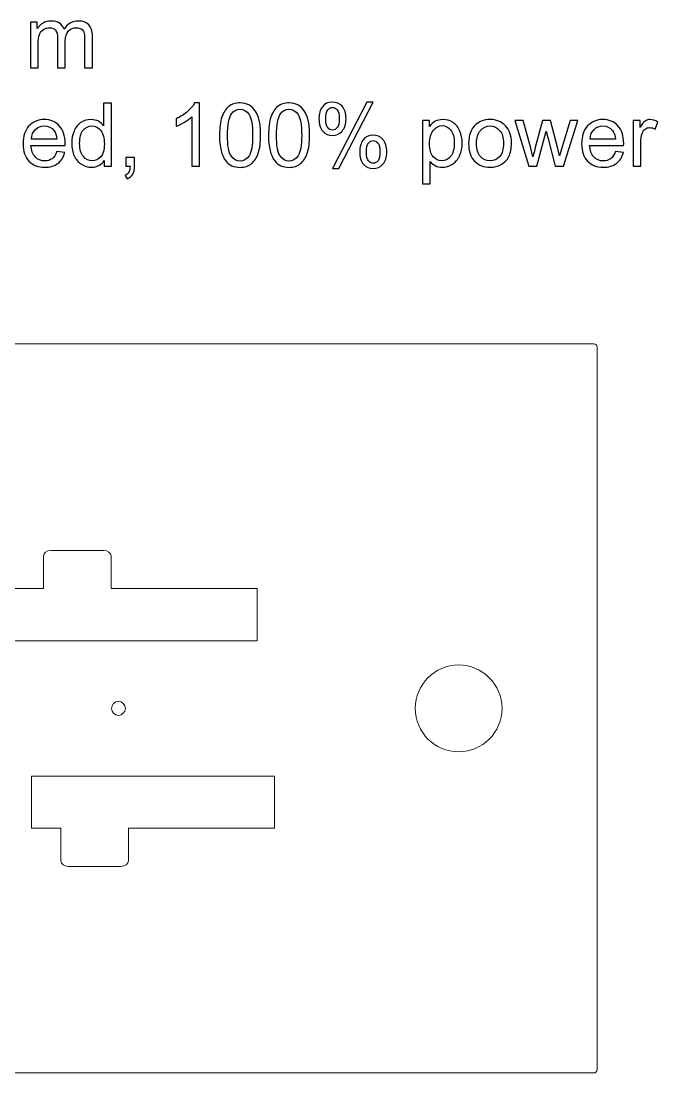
# Model space of a CAD drawing. Header units: millimetres. Extents: x -719 to 505, y -1021 to 376.
# Drawn here: x -572.9 to -389.3, y -835.6 to -532.6 of the extents above; entities that cross this region are included whole.
import ezdxf

# ---------------------------------------------------------------- set-up
doc = ezdxf.new("R2010")
doc.units = ezdxf.units.MM
doc.header["$MEASUREMENT"] = 0
doc.layers.add('rgbboverlay', color=7, linetype='Continuous')

msp = doc.modelspace()

# ---------------------------------------------------------------- linework, layer by layer
at = {"layer": 'rgbboverlay', "color": 250}
for points, knots in [([(-570.2322, -546.0771), (-570.2322, -546.0771), (-570.2322, -532.8945), (-570.2322, -532.8945), (-570.2322, -532.8945), (-570.2322, -532.8945), (-568.2256, -532.8945), (-568.2256, -532.8945), (-568.2256, -532.8945), (-568.2256, -532.8945), (-568.2256, -534.7572), (-568.2256, -534.7572), (-568.2256, -534.7572), (-567.815, -534.1137), (-567.2646, -533.593), (-566.5788, -533.2035), (-566.5788, -533.2035), (-565.893, -532.8098), (-565.1141, -532.6151), (-564.2378, -532.6151), (-564.2378, -532.6151), (-563.2641, -532.6151), (-562.464, -532.8183), (-561.8417, -533.2205), (-561.8417, -533.2205), (-561.2194, -533.6269), (-560.7792, -534.1899), (-560.5252, -534.918), (-560.5252, -534.918), (-559.4753, -533.3813), (-558.1164, -532.6151), (-556.44, -532.6151), (-556.44, -532.6151), (-555.1277, -532.6151), (-554.1159, -532.9749), (-553.4132, -533.6988), (-553.4132, -533.6988), (-552.7062, -534.4227), (-552.3506, -535.5361), (-552.3506, -537.0389), (-552.3506, -537.0389), (-552.3506, -537.0389), (-552.3506, -546.0771), (-552.3506, -546.0771), (-552.3506, -546.0771), (-552.3506, -546.0771), (-554.5858, -546.0771), (-554.5858, -546.0771), (-554.5858, -546.0771), (-554.5858, -546.0771), (-554.5858, -537.7798), (-554.5858, -537.7798), (-554.5858, -537.7798), (-554.5858, -536.8908), (-554.662, -536.2473), (-554.8059, -535.8536), (-554.8059, -535.8536), (-554.9499, -535.4599), (-555.2123, -535.1466), (-555.5976, -534.9053), (-555.5976, -534.9053), (-555.9786, -534.664), (-556.4273, -534.5455), (-556.9395, -534.5455), (-556.9395, -534.5455), (-557.8709, -534.5455), (-558.6413, -534.8545), (-559.2552, -535.4684), (-559.2552, -535.4684), (-559.869, -536.0864), (-560.1738, -537.0728), (-560.1738, -538.4275), (-560.1738, -538.4275), (-560.1738, -538.4275), (-560.1738, -546.0771), (-560.1738, -546.0771), (-560.1738, -546.0771), (-560.1738, -546.0771), (-562.409, -546.0771), (-562.409, -546.0771), (-562.409, -546.0771), (-562.409, -546.0771), (-562.409, -537.5215), (-562.409, -537.5215), (-562.409, -537.5215), (-562.409, -536.5309), (-562.591, -535.7859), (-562.9551, -535.2906), (-562.9551, -535.2906), (-563.3192, -534.7953), (-563.9161, -534.5455), (-564.7416, -534.5455), (-564.7416, -534.5455), (-565.3681, -534.5455), (-565.9481, -534.7106), (-566.4815, -535.0408), (-566.4815, -535.0408), (-567.0149, -535.371), (-567.4001, -535.8536), (-567.6414, -536.4928), (-567.6414, -536.4928), (-567.8785, -537.1278), (-567.997, -538.0465), (-567.997, -539.2445), (-567.997, -539.2445), (-567.997, -539.2445), (-567.997, -546.0771), (-567.997, -546.0771), (-567.997, -546.0771), (-567.997, -546.0771), (-570.2322, -546.0771), (-570.2322, -546.0771)], [0, 0, 0, 0, 0.03448276, 0.03448276, 0.03448276, 0.03448276, 0.06896552, 0.06896552, 0.06896552, 0.06896552, 0.10344828, 0.10344828, 0.10344828, 0.10344828, 0.13793103, 0.13793103, 0.13793103, 0.13793103, 0.17241379, 0.17241379, 0.17241379, 0.17241379, 0.20689655, 0.20689655, 0.20689655, 0.20689655, 0.24137931, 0.24137931, 0.24137931, 0.24137931, 0.27586207, 0.27586207, 0.27586207, 0.27586207, 0.31034483, 0.31034483, 0.31034483, 0.31034483, 0.34482759, 0.34482759, 0.34482759, 0.34482759, 0.37931034, 0.37931034, 0.37931034, 0.37931034, 0.4137931, 0.4137931, 0.4137931, 0.4137931, 0.44827586, 0.44827586, 0.44827586, 0.44827586, 0.48275862, 0.48275862, 0.48275862, 0.48275862, 0.51724138, 0.51724138, 0.51724138, 0.51724138, 0.55172414, 0.55172414, 0.55172414, 0.55172414, 0.5862069, 0.5862069, 0.5862069, 0.5862069, 0.62068966, 0.62068966, 0.62068966, 0.62068966, 0.65517241, 0.65517241, 0.65517241, 0.65517241, 0.68965517, 0.68965517, 0.68965517, 0.68965517, 0.72413793, 0.72413793, 0.72413793, 0.72413793, 0.75862069, 0.75862069, 0.75862069, 0.75862069, 0.79310345, 0.79310345, 0.79310345, 0.79310345, 0.82758621, 0.82758621, 0.82758621, 0.82758621, 0.86206897, 0.86206897, 0.86206897, 0.86206897, 0.89655172, 0.89655172, 0.89655172, 0.89655172, 0.93103448, 0.93103448, 0.93103448, 0.93103448, 1, 1, 1, 1]), ([(-548.9598, -574.4532), (-548.9598, -574.4532), (-548.9598, -572.781), (-548.9598, -572.781), (-548.9598, -572.781), (-549.7938, -574.0807), (-551.0214, -574.7326), (-552.6428, -574.7326), (-552.6428, -574.7326), (-553.6927, -574.7326), (-554.6579, -574.4447), (-555.5342, -573.8648), (-555.5342, -573.8648), (-556.4147, -573.289), (-557.0963, -572.4805), (-557.5831, -571.4475), (-557.5831, -571.4475), (-558.0657, -570.4104), (-558.307, -569.2208), (-558.307, -567.8746), (-558.307, -567.8746), (-558.307, -566.5623), (-558.0869, -565.3727), (-557.6508, -564.3017), (-557.6508, -564.3017), (-557.2106, -563.2349), (-556.5544, -562.4136), (-555.6781, -561.8463), (-555.6781, -561.8463), (-554.806, -561.2748), (-553.8239, -560.9912), (-552.7444, -560.9912), (-552.7444, -560.9912), (-551.9485, -560.9912), (-551.2416, -561.1605), (-550.6235, -561.495), (-550.6235, -561.495), (-550.0054, -561.8294), (-549.5017, -562.2697), (-549.1122, -562.8073), (-549.1122, -562.8073), (-549.1122, -562.8073), (-549.1122, -556.2668), (-549.1122, -556.2668), (-549.1122, -556.2668), (-549.1122, -556.2668), (-546.877, -556.2668), (-546.877, -556.2668), (-546.877, -556.2668), (-546.877, -556.2668), (-546.877, -574.4532), (-546.877, -574.4532), (-546.877, -574.4532), (-546.877, -574.4532), (-548.9598, -574.4532), (-548.9598, -574.4532)], [0, 0, 0, 0, 0.06666667, 0.06666667, 0.06666667, 0.06666667, 0.13333333, 0.13333333, 0.13333333, 0.13333333, 0.2, 0.2, 0.2, 0.2, 0.26666667, 0.26666667, 0.26666667, 0.26666667, 0.33333333, 0.33333333, 0.33333333, 0.33333333, 0.4, 0.4, 0.4, 0.4, 0.46666667, 0.46666667, 0.46666667, 0.46666667, 0.53333333, 0.53333333, 0.53333333, 0.53333333, 0.6, 0.6, 0.6, 0.6, 0.66666667, 0.66666667, 0.66666667, 0.66666667, 0.73333333, 0.73333333, 0.73333333, 0.73333333, 0.8, 0.8, 0.8, 0.8, 0.86666667, 0.86666667, 0.86666667, 0.86666667, 1, 1, 1, 1]), ([(-521.4558, -574.4532), (-521.4558, -574.4532), (-523.691, -574.4532), (-523.691, -574.4532), (-523.691, -574.4532), (-523.691, -574.4532), (-523.691, -560.2207), (-523.691, -560.2207), (-523.691, -560.2207), (-524.2286, -560.7372), (-524.9356, -561.2494), (-525.8077, -561.7617), (-525.8077, -561.7617), (-526.6797, -562.2739), (-527.4671, -562.6591), (-528.1614, -562.9131), (-528.1614, -562.9131), (-528.1614, -562.9131), (-528.1614, -560.7541), (-528.1614, -560.7541), (-528.1614, -560.7541), (-526.9126, -560.1699), (-525.8204, -559.4587), (-524.8848, -558.6205), (-524.8848, -558.6205), (-523.9492, -557.7866), (-523.2846, -556.978), (-522.8951, -556.1906), (-522.8951, -556.1906), (-522.8951, -556.1906), (-521.4558, -556.1906), (-521.4558, -556.1906), (-521.4558, -556.1906), (-521.4558, -556.1906), (-521.4558, -574.4532), (-521.4558, -574.4532)], [0, 0, 0, 0, 0.1, 0.1, 0.1, 0.1, 0.2, 0.2, 0.2, 0.2, 0.3, 0.3, 0.3, 0.3, 0.4, 0.4, 0.4, 0.4, 0.5, 0.5, 0.5, 0.5, 0.6, 0.6, 0.6, 0.6, 0.7, 0.7, 0.7, 0.7, 0.8, 0.8, 0.8, 0.8, 1, 1, 1, 1]), ([(-515.7112, -565.4785), (-515.7112, -563.3322), (-515.4911, -561.5966), (-515.0508, -560.2842), (-515.0508, -560.2842), (-514.6063, -558.9677), (-513.9501, -557.9559), (-513.0781, -557.2489), (-513.0781, -557.2489), (-512.2102, -556.542), (-511.1138, -556.1906), (-509.793, -556.1906), (-509.793, -556.1906), (-508.8193, -556.1906), (-507.9642, -556.3853), (-507.2234, -556.779), (-507.2234, -556.779), (-506.4868, -557.1727), (-505.8772, -557.74), (-505.403, -558.4808), (-505.403, -558.4808), (-504.9289, -559.2174), (-504.5564, -560.1191), (-504.2854, -561.1817), (-504.2854, -561.1817), (-504.0103, -562.2443), (-503.8748, -563.6794), (-503.8748, -565.4785), (-503.8748, -565.4785), (-503.8748, -567.6121), (-504.0949, -569.3393), (-504.531, -570.6517), (-504.531, -570.6517), (-504.967, -571.9682), (-505.6232, -572.98), (-506.4952, -573.6912), (-506.4952, -573.6912), (-507.3631, -574.4024), (-508.4637, -574.758), (-509.793, -574.758), (-509.793, -574.758), (-511.5414, -574.758), (-512.9172, -574.1357), (-513.9163, -572.8869), (-513.9163, -572.8869), (-515.1143, -571.3629), (-515.7112, -568.8948), (-515.7112, -565.4785)], [0, 0, 0, 0, 0.07692308, 0.07692308, 0.07692308, 0.07692308, 0.15384615, 0.15384615, 0.15384615, 0.15384615, 0.23076923, 0.23076923, 0.23076923, 0.23076923, 0.30769231, 0.30769231, 0.30769231, 0.30769231, 0.38461538, 0.38461538, 0.38461538, 0.38461538, 0.46153846, 0.46153846, 0.46153846, 0.46153846, 0.53846154, 0.53846154, 0.53846154, 0.53846154, 0.61538462, 0.61538462, 0.61538462, 0.61538462, 0.69230769, 0.69230769, 0.69230769, 0.69230769, 0.76923077, 0.76923077, 0.76923077, 0.76923077, 0.84615385, 0.84615385, 0.84615385, 0.84615385, 1, 1, 1, 1]), ([(-501.5846, -565.4785), (-501.5846, -563.3322), (-501.3645, -561.5966), (-500.9242, -560.2842), (-500.9242, -560.2842), (-500.4797, -558.9677), (-499.8235, -557.9559), (-498.9515, -557.2489), (-498.9515, -557.2489), (-498.0836, -556.542), (-496.9872, -556.1906), (-495.6664, -556.1906), (-495.6664, -556.1906), (-494.6927, -556.1906), (-493.8376, -556.3853), (-493.0968, -556.779), (-493.0968, -556.779), (-492.3602, -557.1727), (-491.7506, -557.74), (-491.2764, -558.4808), (-491.2764, -558.4808), (-490.8023, -559.2174), (-490.4298, -560.1191), (-490.1588, -561.1817), (-490.1588, -561.1817), (-489.8837, -562.2443), (-489.7482, -563.6794), (-489.7482, -565.4785), (-489.7482, -565.4785), (-489.7482, -567.6121), (-489.9683, -569.3393), (-490.4044, -570.6517), (-490.4044, -570.6517), (-490.8404, -571.9682), (-491.4966, -572.98), (-492.3686, -573.6912), (-492.3686, -573.6912), (-493.2365, -574.4024), (-494.3371, -574.758), (-495.6664, -574.758), (-495.6664, -574.758), (-497.4148, -574.758), (-498.7906, -574.1357), (-499.7897, -572.8869), (-499.7897, -572.8869), (-500.9877, -571.3629), (-501.5846, -568.8948), (-501.5846, -565.4785)], [0, 0, 0, 0, 0.07692308, 0.07692308, 0.07692308, 0.07692308, 0.15384615, 0.15384615, 0.15384615, 0.15384615, 0.23076923, 0.23076923, 0.23076923, 0.23076923, 0.30769231, 0.30769231, 0.30769231, 0.30769231, 0.38461538, 0.38461538, 0.38461538, 0.38461538, 0.46153846, 0.46153846, 0.46153846, 0.46153846, 0.53846154, 0.53846154, 0.53846154, 0.53846154, 0.61538462, 0.61538462, 0.61538462, 0.61538462, 0.69230769, 0.69230769, 0.69230769, 0.69230769, 0.76923077, 0.76923077, 0.76923077, 0.76923077, 0.84615385, 0.84615385, 0.84615385, 0.84615385, 1, 1, 1, 1]), ([(-487.0516, -560.6314), (-487.0516, -559.336), (-486.7256, -558.2311), (-486.0695, -557.3251), (-486.0695, -557.3251), (-485.4133, -556.415), (-484.465, -555.962), (-483.2204, -555.962), (-483.2204, -555.962), (-482.0774, -555.962), (-481.1292, -556.3684), (-480.3799, -557.1812), (-480.3799, -557.1812), (-479.6306, -557.994), (-479.2538, -559.192), (-479.2538, -560.7668), (-479.2538, -560.7668), (-479.2538, -562.3035), (-479.6348, -563.4889), (-480.3926, -564.3186), (-480.3926, -564.3186), (-481.1503, -565.1483), (-482.0859, -565.5632), (-483.195, -565.5632), (-483.195, -565.5632), (-484.2999, -565.5632), (-485.2186, -565.1526), (-485.9509, -564.3355), (-485.9509, -564.3355), (-486.6833, -563.5185), (-487.0516, -562.2824), (-487.0516, -560.6314)], [0, 0, 0, 0, 0.11111111, 0.11111111, 0.11111111, 0.11111111, 0.22222222, 0.22222222, 0.22222222, 0.22222222, 0.33333333, 0.33333333, 0.33333333, 0.33333333, 0.44444444, 0.44444444, 0.44444444, 0.44444444, 0.55555556, 0.55555556, 0.55555556, 0.55555556, 0.66666667, 0.66666667, 0.66666667, 0.66666667, 0.77777778, 0.77777778, 0.77777778, 0.77777778, 1, 1, 1, 1]), ([(-483.1442, -575.1136), (-483.1442, -575.1136), (-473.2255, -555.962), (-473.2255, -555.962), (-473.2255, -555.962), (-473.2255, -555.962), (-471.4052, -555.962), (-471.4052, -555.962), (-471.4052, -555.962), (-471.4052, -555.962), (-481.2985, -575.1136), (-481.2985, -575.1136), (-481.2985, -575.1136), (-481.2985, -575.1136), (-483.1442, -575.1136), (-483.1442, -575.1136)], [0, 0, 0, 0, 0.2, 0.2, 0.2, 0.2, 0.4, 0.4, 0.4, 0.4, 0.6, 0.6, 0.6, 0.6, 1, 1, 1, 1]), ([(-513.4252, -565.487), (-513.4252, -568.48), (-513.0781, -570.4696), (-512.3796, -571.4518), (-512.3796, -571.4518), (-511.6811, -572.4381), (-510.8175, -572.9292), (-509.793, -572.9292), (-509.793, -572.9292), (-508.7685, -572.9292), (-507.9049, -572.4339), (-507.2064, -571.4475), (-507.2064, -571.4475), (-506.5079, -570.4569), (-506.1608, -568.4715), (-506.1608, -565.487), (-506.1608, -565.487), (-506.1608, -562.494), (-506.5079, -560.5044), (-507.2064, -559.5222), (-507.2064, -559.5222), (-507.9007, -558.5359), (-508.7728, -558.0448), (-509.8184, -558.0448), (-509.8184, -558.0448), (-510.8429, -558.0448), (-511.6641, -558.4808), (-512.278, -559.3487), (-512.278, -559.3487), (-513.0442, -560.4536), (-513.4252, -562.5025), (-513.4252, -565.487)], [0, 0, 0, 0, 0.11111111, 0.11111111, 0.11111111, 0.11111111, 0.22222222, 0.22222222, 0.22222222, 0.22222222, 0.33333333, 0.33333333, 0.33333333, 0.33333333, 0.44444444, 0.44444444, 0.44444444, 0.44444444, 0.55555556, 0.55555556, 0.55555556, 0.55555556, 0.66666667, 0.66666667, 0.66666667, 0.66666667, 0.77777778, 0.77777778, 0.77777778, 0.77777778, 1, 1, 1, 1]), ([(-499.2986, -565.487), (-499.2986, -568.48), (-498.9515, -570.4696), (-498.253, -571.4518), (-498.253, -571.4518), (-497.5545, -572.4381), (-496.6909, -572.9292), (-495.6664, -572.9292), (-495.6664, -572.9292), (-494.6419, -572.9292), (-493.7783, -572.4339), (-493.0798, -571.4475), (-493.0798, -571.4475), (-492.3813, -570.4569), (-492.0342, -568.4715), (-492.0342, -565.487), (-492.0342, -565.487), (-492.0342, -562.494), (-492.3813, -560.5044), (-493.0798, -559.5222), (-493.0798, -559.5222), (-493.7741, -558.5359), (-494.6462, -558.0448), (-495.6918, -558.0448), (-495.6918, -558.0448), (-496.7163, -558.0448), (-497.5375, -558.4808), (-498.1514, -559.3487), (-498.1514, -559.3487), (-498.9176, -560.4536), (-499.2986, -562.5025), (-499.2986, -565.487)], [0, 0, 0, 0, 0.11111111, 0.11111111, 0.11111111, 0.11111111, 0.22222222, 0.22222222, 0.22222222, 0.22222222, 0.33333333, 0.33333333, 0.33333333, 0.33333333, 0.44444444, 0.44444444, 0.44444444, 0.44444444, 0.55555556, 0.55555556, 0.55555556, 0.55555556, 0.66666667, 0.66666667, 0.66666667, 0.66666667, 0.77777778, 0.77777778, 0.77777778, 0.77777778, 1, 1, 1, 1]), ([(-483.1569, -557.5114), (-483.7115, -557.5114), (-484.1729, -557.7485), (-484.5412, -558.2268), (-484.5412, -558.2268), (-484.9095, -558.7052), (-485.0958, -559.5815), (-485.0958, -560.8557), (-485.0958, -560.8557), (-485.0958, -562.0157), (-484.9095, -562.8327), (-484.537, -563.3026), (-484.537, -563.3026), (-484.1645, -563.7767), (-483.703, -564.0138), (-483.1569, -564.0138), (-483.1569, -564.0138), (-482.5939, -564.0138), (-482.1282, -563.7767), (-481.7599, -563.2984), (-481.7599, -563.2984), (-481.3916, -562.82), (-481.2096, -561.9479), (-481.2096, -560.6822), (-481.2096, -560.6822), (-481.2096, -559.5138), (-481.3959, -558.6925), (-481.7684, -558.2226), (-481.7684, -558.2226), (-482.1409, -557.7485), (-482.6024, -557.5114), (-483.1569, -557.5114)], [0, 0, 0, 0, 0.11111111, 0.11111111, 0.11111111, 0.11111111, 0.22222222, 0.22222222, 0.22222222, 0.22222222, 0.33333333, 0.33333333, 0.33333333, 0.33333333, 0.44444444, 0.44444444, 0.44444444, 0.44444444, 0.55555556, 0.55555556, 0.55555556, 0.55555556, 0.66666667, 0.66666667, 0.66666667, 0.66666667, 0.77777778, 0.77777778, 0.77777778, 0.77777778, 1, 1, 1, 1]), ([(-562.6038, -570.186), (-562.6038, -570.186), (-560.2924, -570.4908), (-560.2924, -570.4908), (-560.2924, -570.4908), (-560.6522, -571.8328), (-561.3253, -572.8784), (-562.3075, -573.6192), (-562.3075, -573.6192), (-563.2896, -574.3601), (-564.5427, -574.7326), (-566.0709, -574.7326), (-566.0709, -574.7326), (-567.9928, -574.7326), (-569.5168, -574.1399), (-570.6429, -572.9546), (-570.6429, -572.9546), (-571.769, -571.7735), (-572.332, -570.1098), (-572.332, -567.972), (-572.332, -567.972), (-572.332, -565.7622), (-571.7647, -564.0434), (-570.626, -562.8242), (-570.626, -562.8242), (-569.4872, -561.6008), (-568.0098, -560.9912), (-566.1937, -560.9912), (-566.1937, -560.9912), (-564.4368, -560.9912), (-563.0017, -561.5881), (-561.8884, -562.7861), (-561.8884, -562.7861), (-560.775, -563.9842), (-560.2162, -565.669), (-560.2162, -567.8407), (-560.2162, -567.8407), (-560.2162, -567.972), (-560.2204, -568.1709), (-560.2289, -568.4334), (-560.2289, -568.4334), (-560.2289, -568.4334), (-570.046, -568.4334), (-570.046, -568.4334), (-570.046, -568.4334), (-569.9613, -569.877), (-569.5549, -570.9861), (-568.8183, -571.7523), (-568.8183, -571.7523), (-568.086, -572.5186), (-567.1673, -572.9038), (-566.0709, -572.9038), (-566.0709, -572.9038), (-565.2539, -572.9038), (-564.5554, -572.6879), (-563.9796, -572.2561), (-563.9796, -572.2561), (-563.3997, -571.8243), (-562.9425, -571.1343), (-562.6038, -570.186)], [0, 0, 0, 0, 0.0625, 0.0625, 0.0625, 0.0625, 0.125, 0.125, 0.125, 0.125, 0.1875, 0.1875, 0.1875, 0.1875, 0.25, 0.25, 0.25, 0.25, 0.3125, 0.3125, 0.3125, 0.3125, 0.375, 0.375, 0.375, 0.375, 0.4375, 0.4375, 0.4375, 0.4375, 0.5, 0.5, 0.5, 0.5, 0.5625, 0.5625, 0.5625, 0.5625, 0.625, 0.625, 0.625, 0.625, 0.6875, 0.6875, 0.6875, 0.6875, 0.75, 0.75, 0.75, 0.75, 0.8125, 0.8125, 0.8125, 0.8125, 0.875, 0.875, 0.875, 0.875, 1, 1, 1, 1]), ([(-569.919, -566.6046), (-569.919, -566.6046), (-562.5784, -566.6046), (-562.5784, -566.6046), (-562.5784, -566.6046), (-562.6758, -565.4955), (-562.9594, -564.6657), (-563.4208, -564.1112), (-563.4208, -564.1112), (-564.1278, -563.2518), (-565.0507, -562.82), (-566.181, -562.82), (-566.181, -562.82), (-567.2054, -562.82), (-568.0648, -563.1629), (-568.7633, -563.8487), (-568.7633, -563.8487), (-569.4576, -564.5345), (-569.8428, -565.4531), (-569.919, -566.6046)], [0, 0, 0, 0, 0.16666667, 0.16666667, 0.16666667, 0.16666667, 0.33333333, 0.33333333, 0.33333333, 0.33333333, 0.5, 0.5, 0.5, 0.5, 0.66666667, 0.66666667, 0.66666667, 0.66666667, 1, 1, 1, 1]), ([(-556.021, -567.8788), (-556.021, -569.5637), (-555.6654, -570.821), (-554.95, -571.655), (-554.95, -571.655), (-554.2388, -572.4889), (-553.3963, -572.9038), (-552.4269, -572.9038), (-552.4269, -572.9038), (-551.449, -572.9038), (-550.6193, -572.5059), (-549.9335, -571.71), (-549.9335, -571.71), (-549.2519, -570.9141), (-548.909, -569.6992), (-548.909, -568.0651), (-548.909, -568.0651), (-548.909, -566.2702), (-549.2561, -564.9494), (-549.9546, -564.1069), (-549.9546, -564.1069), (-550.6489, -563.2645), (-551.5083, -562.8454), (-552.5285, -562.8454), (-552.5285, -562.8454), (-553.5233, -562.8454), (-554.3531, -563.2476), (-555.0219, -564.0561), (-555.0219, -564.0561), (-555.6866, -564.8647), (-556.021, -566.1389), (-556.021, -567.8788)], [0, 0, 0, 0, 0.11111111, 0.11111111, 0.11111111, 0.11111111, 0.22222222, 0.22222222, 0.22222222, 0.22222222, 0.33333333, 0.33333333, 0.33333333, 0.33333333, 0.44444444, 0.44444444, 0.44444444, 0.44444444, 0.55555556, 0.55555556, 0.55555556, 0.55555556, 0.66666667, 0.66666667, 0.66666667, 0.66666667, 0.77777778, 0.77777778, 0.77777778, 0.77777778, 1, 1, 1, 1]), ([(-457.2066, -579.5078), (-457.2066, -579.5078), (-457.2066, -561.2706), (-457.2066, -561.2706), (-457.2066, -561.2706), (-457.2066, -561.2706), (-455.1746, -561.2706), (-455.1746, -561.2706), (-455.1746, -561.2706), (-455.1746, -561.2706), (-455.1746, -563.002), (-455.1746, -563.002), (-455.1746, -563.002), (-454.6962, -562.3332), (-454.1544, -561.8294), (-453.549, -561.495), (-453.549, -561.495), (-452.9479, -561.1605), (-452.2155, -560.9912), (-451.3561, -560.9912), (-451.3561, -560.9912), (-450.2301, -560.9912), (-449.2395, -561.2791), (-448.3801, -561.859), (-448.3801, -561.859), (-447.5207, -562.4348), (-446.873, -563.2518), (-446.4328, -564.3017), (-446.4328, -564.3017), (-445.9967, -565.3558), (-445.7766, -566.5072), (-445.7766, -567.7645), (-445.7766, -567.7645), (-445.7766, -569.1065), (-446.0179, -570.3172), (-446.5005, -571.3967), (-446.5005, -571.3967), (-446.9831, -572.472), (-447.6858, -573.2975), (-448.6087, -573.8732), (-448.6087, -573.8732), (-449.5273, -574.4447), (-450.4968, -574.7326), (-451.5128, -574.7326), (-451.5128, -574.7326), (-452.2578, -574.7326), (-452.9267, -574.576), (-453.5151, -574.2627), (-453.5151, -574.2627), (-454.1078, -573.9494), (-454.5904, -573.5557), (-454.9714, -573.0774), (-454.9714, -573.0774), (-454.9714, -573.0774), (-454.9714, -579.5078), (-454.9714, -579.5078), (-454.9714, -579.5078), (-454.9714, -579.5078), (-457.2066, -579.5078), (-457.2066, -579.5078)], [0, 0, 0, 0, 0.0625, 0.0625, 0.0625, 0.0625, 0.125, 0.125, 0.125, 0.125, 0.1875, 0.1875, 0.1875, 0.1875, 0.25, 0.25, 0.25, 0.25, 0.3125, 0.3125, 0.3125, 0.3125, 0.375, 0.375, 0.375, 0.375, 0.4375, 0.4375, 0.4375, 0.4375, 0.5, 0.5, 0.5, 0.5, 0.5625, 0.5625, 0.5625, 0.5625, 0.625, 0.625, 0.625, 0.625, 0.6875, 0.6875, 0.6875, 0.6875, 0.75, 0.75, 0.75, 0.75, 0.8125, 0.8125, 0.8125, 0.8125, 0.875, 0.875, 0.875, 0.875, 1, 1, 1, 1]), ([(-455.1746, -567.9423), (-455.1746, -569.6314), (-454.8317, -570.8803), (-454.1501, -571.6888), (-454.1501, -571.6888), (-453.4643, -572.4974), (-452.6346, -572.9038), (-451.6609, -572.9038), (-451.6609, -572.9038), (-450.6703, -572.9038), (-449.8237, -572.4847), (-449.1209, -571.6465), (-449.1209, -571.6465), (-448.414, -570.8083), (-448.0626, -569.5129), (-448.0626, -567.7561), (-448.0626, -567.7561), (-448.0626, -566.0797), (-448.4055, -564.8266), (-449.0955, -563.9926), (-449.0955, -563.9926), (-449.7856, -563.1587), (-450.6068, -562.7438), (-451.5636, -562.7438), (-451.5636, -562.7438), (-452.5118, -562.7438), (-453.35, -563.1883), (-454.0782, -564.0731), (-454.0782, -564.0731), (-454.8105, -564.9621), (-455.1746, -566.249), (-455.1746, -567.9423)], [0, 0, 0, 0, 0.11111111, 0.11111111, 0.11111111, 0.11111111, 0.22222222, 0.22222222, 0.22222222, 0.22222222, 0.33333333, 0.33333333, 0.33333333, 0.33333333, 0.44444444, 0.44444444, 0.44444444, 0.44444444, 0.55555556, 0.55555556, 0.55555556, 0.55555556, 0.66666667, 0.66666667, 0.66666667, 0.66666667, 0.77777778, 0.77777778, 0.77777778, 0.77777778, 1, 1, 1, 1]), ([(-443.9182, -567.8619), (-443.9182, -565.4277), (-443.2409, -563.6243), (-441.882, -562.4517), (-441.882, -562.4517), (-440.7517, -561.478), (-439.3674, -560.9912), (-437.7375, -560.9912), (-437.7375, -560.9912), (-435.9299, -560.9912), (-434.4482, -561.5839), (-433.2968, -562.7692), (-433.2968, -562.7692), (-432.1495, -563.9503), (-431.5738, -565.5886), (-431.5738, -567.6756), (-431.5738, -567.6756), (-431.5738, -569.369), (-431.8278, -570.6982), (-432.3358, -571.6677), (-432.3358, -571.6677), (-432.8438, -572.6371), (-433.5846, -573.3906), (-434.5583, -573.9283), (-434.5583, -573.9283), (-435.5277, -574.4659), (-436.5903, -574.7326), (-437.7375, -574.7326), (-437.7375, -574.7326), (-439.5833, -574.7326), (-441.0734, -574.1442), (-442.2122, -572.9631), (-442.2122, -572.9631), (-443.3509, -571.782), (-443.9182, -570.0802), (-443.9182, -567.8619)], [0, 0, 0, 0, 0.1, 0.1, 0.1, 0.1, 0.2, 0.2, 0.2, 0.2, 0.3, 0.3, 0.3, 0.3, 0.4, 0.4, 0.4, 0.4, 0.5, 0.5, 0.5, 0.5, 0.6, 0.6, 0.6, 0.6, 0.7, 0.7, 0.7, 0.7, 0.8, 0.8, 0.8, 0.8, 1, 1, 1, 1]), ([(-441.6322, -567.8661), (-441.6322, -569.551), (-441.2639, -570.8125), (-440.5273, -571.6465), (-440.5273, -571.6465), (-439.7865, -572.4847), (-438.8594, -572.9038), (-437.7375, -572.9038), (-437.7375, -572.9038), (-436.6284, -572.9038), (-435.7055, -572.4847), (-434.9647, -571.6423), (-434.9647, -571.6423), (-434.2281, -570.7998), (-433.8598, -569.5171), (-433.8598, -567.7942), (-433.8598, -567.7942), (-433.8598, -566.1686), (-434.2323, -564.9367), (-434.9732, -564.1027), (-434.9732, -564.1027), (-435.714, -563.2645), (-436.6369, -562.8454), (-437.7375, -562.8454), (-437.7375, -562.8454), (-438.8594, -562.8454), (-439.7865, -563.2603), (-440.5273, -564.0942), (-440.5273, -564.0942), (-441.2639, -564.9282), (-441.6322, -566.1855), (-441.6322, -567.8661)], [0, 0, 0, 0, 0.11111111, 0.11111111, 0.11111111, 0.11111111, 0.22222222, 0.22222222, 0.22222222, 0.22222222, 0.33333333, 0.33333333, 0.33333333, 0.33333333, 0.44444444, 0.44444444, 0.44444444, 0.44444444, 0.55555556, 0.55555556, 0.55555556, 0.55555556, 0.66666667, 0.66666667, 0.66666667, 0.66666667, 0.77777778, 0.77777778, 0.77777778, 0.77777778, 1, 1, 1, 1]), ([(-426.5827, -574.4532), (-426.5827, -574.4532), (-430.5663, -561.2706), (-430.5663, -561.2706), (-430.5663, -561.2706), (-430.5663, -561.2706), (-428.2295, -561.2706), (-428.2295, -561.2706), (-428.2295, -561.2706), (-428.2295, -561.2706), (-426.1255, -568.8779), (-426.1255, -568.8779), (-426.1255, -568.8779), (-426.1255, -568.8779), (-425.3805, -571.71), (-425.3805, -571.71), (-425.3805, -571.71), (-425.3508, -571.5703), (-425.1222, -570.6644), (-424.6989, -568.9922), (-424.6989, -568.9922), (-424.6989, -568.9922), (-422.6119, -561.2706), (-422.6119, -561.2706), (-422.6119, -561.2706), (-422.6119, -561.2706), (-420.3216, -561.2706), (-420.3216, -561.2706), (-420.3216, -561.2706), (-420.3216, -561.2706), (-418.3362, -568.9245), (-418.3362, -568.9245), (-418.3362, -568.9245), (-418.3362, -568.9245), (-417.6885, -571.4348), (-417.6885, -571.4348), (-417.6885, -571.4348), (-417.6885, -571.4348), (-416.9307, -568.8906), (-416.9307, -568.8906), (-416.9307, -568.8906), (-416.9307, -568.8906), (-414.6532, -561.2706), (-414.6532, -561.2706), (-414.6532, -561.2706), (-414.6532, -561.2706), (-412.4815, -561.2706), (-412.4815, -561.2706), (-412.4815, -561.2706), (-412.4815, -561.2706), (-416.6175, -574.4532), (-416.6175, -574.4532), (-416.6175, -574.4532), (-416.6175, -574.4532), (-418.9289, -574.4532), (-418.9289, -574.4532), (-418.9289, -574.4532), (-418.9289, -574.4532), (-421.0201, -566.5665), (-421.0201, -566.5665), (-421.0201, -566.5665), (-421.0201, -566.5665), (-421.5493, -564.3101), (-421.5493, -564.3101), (-421.5493, -564.3101), (-421.5493, -564.3101), (-424.2163, -574.4532), (-424.2163, -574.4532), (-424.2163, -574.4532), (-424.2163, -574.4532), (-426.5827, -574.4532), (-426.5827, -574.4532)], [0, 0, 0, 0, 0.05263158, 0.05263158, 0.05263158, 0.05263158, 0.10526316, 0.10526316, 0.10526316, 0.10526316, 0.15789474, 0.15789474, 0.15789474, 0.15789474, 0.21052632, 0.21052632, 0.21052632, 0.21052632, 0.26315789, 0.26315789, 0.26315789, 0.26315789, 0.31578947, 0.31578947, 0.31578947, 0.31578947, 0.36842105, 0.36842105, 0.36842105, 0.36842105, 0.42105263, 0.42105263, 0.42105263, 0.42105263, 0.47368421, 0.47368421, 0.47368421, 0.47368421, 0.52631579, 0.52631579, 0.52631579, 0.52631579, 0.57894737, 0.57894737, 0.57894737, 0.57894737, 0.63157895, 0.63157895, 0.63157895, 0.63157895, 0.68421053, 0.68421053, 0.68421053, 0.68421053, 0.73684211, 0.73684211, 0.73684211, 0.73684211, 0.78947368, 0.78947368, 0.78947368, 0.78947368, 0.84210526, 0.84210526, 0.84210526, 0.84210526, 0.89473684, 0.89473684, 0.89473684, 0.89473684, 1, 1, 1, 1]), ([(-401.6188, -570.186), (-401.6188, -570.186), (-399.3074, -570.4908), (-399.3074, -570.4908), (-399.3074, -570.4908), (-399.6672, -571.8328), (-400.3403, -572.8784), (-401.3225, -573.6192), (-401.3225, -573.6192), (-402.3046, -574.3601), (-403.5577, -574.7326), (-405.0859, -574.7326), (-405.0859, -574.7326), (-407.0078, -574.7326), (-408.5318, -574.1399), (-409.6579, -572.9546), (-409.6579, -572.9546), (-410.784, -571.7735), (-411.347, -570.1098), (-411.347, -567.972), (-411.347, -567.972), (-411.347, -565.7622), (-410.7797, -564.0434), (-409.641, -562.8242), (-409.641, -562.8242), (-408.5022, -561.6008), (-407.0248, -560.9912), (-405.2087, -560.9912), (-405.2087, -560.9912), (-403.4518, -560.9912), (-402.0167, -561.5881), (-400.9034, -562.7861), (-400.9034, -562.7861), (-399.79, -563.9842), (-399.2312, -565.669), (-399.2312, -567.8407), (-399.2312, -567.8407), (-399.2312, -567.972), (-399.2354, -568.1709), (-399.2439, -568.4334), (-399.2439, -568.4334), (-399.2439, -568.4334), (-409.061, -568.4334), (-409.061, -568.4334), (-409.061, -568.4334), (-408.9763, -569.877), (-408.5699, -570.9861), (-407.8333, -571.7523), (-407.8333, -571.7523), (-407.101, -572.5186), (-406.1823, -572.9038), (-405.0859, -572.9038), (-405.0859, -572.9038), (-404.2689, -572.9038), (-403.5704, -572.6879), (-402.9946, -572.2561), (-402.9946, -572.2561), (-402.4147, -571.8243), (-401.9575, -571.1343), (-401.6188, -570.186)], [0, 0, 0, 0, 0.0625, 0.0625, 0.0625, 0.0625, 0.125, 0.125, 0.125, 0.125, 0.1875, 0.1875, 0.1875, 0.1875, 0.25, 0.25, 0.25, 0.25, 0.3125, 0.3125, 0.3125, 0.3125, 0.375, 0.375, 0.375, 0.375, 0.4375, 0.4375, 0.4375, 0.4375, 0.5, 0.5, 0.5, 0.5, 0.5625, 0.5625, 0.5625, 0.5625, 0.625, 0.625, 0.625, 0.625, 0.6875, 0.6875, 0.6875, 0.6875, 0.75, 0.75, 0.75, 0.75, 0.8125, 0.8125, 0.8125, 0.8125, 0.875, 0.875, 0.875, 0.875, 1, 1, 1, 1]), ([(-408.934, -566.6046), (-408.934, -566.6046), (-401.5934, -566.6046), (-401.5934, -566.6046), (-401.5934, -566.6046), (-401.6908, -565.4955), (-401.9744, -564.6657), (-402.4358, -564.1112), (-402.4358, -564.1112), (-403.1428, -563.2518), (-404.0657, -562.82), (-405.196, -562.82), (-405.196, -562.82), (-406.2204, -562.82), (-407.0798, -563.1629), (-407.7783, -563.8487), (-407.7783, -563.8487), (-408.4726, -564.5345), (-408.8578, -565.4531), (-408.934, -566.6046)], [0, 0, 0, 0, 0.16666667, 0.16666667, 0.16666667, 0.16666667, 0.33333333, 0.33333333, 0.33333333, 0.33333333, 0.5, 0.5, 0.5, 0.5, 0.66666667, 0.66666667, 0.66666667, 0.66666667, 1, 1, 1, 1]), ([(-396.5092, -574.4532), (-396.5092, -574.4532), (-396.5092, -561.2706), (-396.5092, -561.2706), (-396.5092, -561.2706), (-396.5092, -561.2706), (-394.5026, -561.2706), (-394.5026, -561.2706), (-394.5026, -561.2706), (-394.5026, -561.2706), (-394.5026, -563.2899), (-394.5026, -563.2899), (-394.5026, -563.2899), (-393.9904, -562.3543), (-393.5162, -561.7363), (-393.0802, -561.4399), (-393.0802, -561.4399), (-392.6442, -561.1394), (-392.1658, -560.9912), (-391.6451, -560.9912), (-391.6451, -560.9912), (-390.8916, -560.9912), (-390.1253, -561.2283), (-389.3464, -561.6982), (-389.3464, -561.6982), (-389.3464, -561.6982), (-390.1423, -563.7598), (-390.1423, -563.7598), (-390.1423, -563.7598), (-390.6841, -563.455), (-391.226, -563.3026), (-391.7679, -563.3026), (-391.7679, -563.3026), (-392.2547, -563.3026), (-392.6907, -563.4508), (-393.076, -563.7429), (-393.076, -563.7429), (-393.4612, -564.035), (-393.7364, -564.4414), (-393.9015, -564.9621), (-393.9015, -564.9621), (-394.1512, -565.7537), (-394.274, -566.6215), (-394.274, -567.5656), (-394.274, -567.5656), (-394.274, -567.5656), (-394.274, -574.4532), (-394.274, -574.4532), (-394.274, -574.4532), (-394.274, -574.4532), (-396.5092, -574.4532), (-396.5092, -574.4532)], [0, 0, 0, 0, 0.07142857, 0.07142857, 0.07142857, 0.07142857, 0.14285714, 0.14285714, 0.14285714, 0.14285714, 0.21428571, 0.21428571, 0.21428571, 0.21428571, 0.28571429, 0.28571429, 0.28571429, 0.28571429, 0.35714286, 0.35714286, 0.35714286, 0.35714286, 0.42857143, 0.42857143, 0.42857143, 0.42857143, 0.5, 0.5, 0.5, 0.5, 0.57142857, 0.57142857, 0.57142857, 0.57142857, 0.64285714, 0.64285714, 0.64285714, 0.64285714, 0.71428571, 0.71428571, 0.71428571, 0.71428571, 0.78571429, 0.78571429, 0.78571429, 0.78571429, 0.85714286, 0.85714286, 0.85714286, 0.85714286, 1, 1, 1, 1]), ([(-475.3168, -570.1818), (-475.3168, -568.8779), (-474.9908, -567.773), (-474.3347, -566.8671), (-474.3347, -566.8671), (-473.6827, -565.9654), (-472.7302, -565.5124), (-471.4814, -565.5124), (-471.4814, -565.5124), (-470.3384, -565.5124), (-469.3901, -565.9188), (-468.6408, -566.7316), (-468.6408, -566.7316), (-467.8915, -567.5444), (-467.519, -568.7424), (-467.519, -570.3172), (-467.519, -570.3172), (-467.519, -571.8539), (-467.8958, -573.0393), (-468.6535, -573.869), (-468.6535, -573.869), (-469.4113, -574.6987), (-470.3511, -575.1136), (-471.4687, -575.1136), (-471.4687, -575.1136), (-472.5694, -575.1136), (-473.4838, -574.703), (-474.2161, -573.8817), (-474.2161, -573.8817), (-474.9485, -573.0604), (-475.3168, -571.8243), (-475.3168, -570.1818)], [0, 0, 0, 0, 0.11111111, 0.11111111, 0.11111111, 0.11111111, 0.22222222, 0.22222222, 0.22222222, 0.22222222, 0.33333333, 0.33333333, 0.33333333, 0.33333333, 0.44444444, 0.44444444, 0.44444444, 0.44444444, 0.55555556, 0.55555556, 0.55555556, 0.55555556, 0.66666667, 0.66666667, 0.66666667, 0.66666667, 0.77777778, 0.77777778, 0.77777778, 0.77777778, 1, 1, 1, 1]), ([(-471.4179, -567.0618), (-471.9809, -567.0618), (-472.4424, -567.2989), (-472.8107, -567.7772), (-472.8107, -567.7772), (-473.179, -568.2556), (-473.361, -569.1319), (-473.361, -570.4061), (-473.361, -570.4061), (-473.361, -571.5576), (-473.1747, -572.3704), (-472.8022, -572.8488), (-472.8022, -572.8488), (-472.4339, -573.3271), (-471.9767, -573.5642), (-471.4306, -573.5642), (-471.4306, -573.5642), (-470.8591, -573.5642), (-470.3934, -573.3271), (-470.0251, -572.8488), (-470.0251, -572.8488), (-469.6568, -572.3704), (-469.4748, -571.4983), (-469.4748, -570.2326), (-469.4748, -570.2326), (-469.4748, -569.0642), (-469.6611, -568.2429), (-470.0336, -567.773), (-470.0336, -567.773), (-470.4019, -567.2989), (-470.8633, -567.0618), (-471.4179, -567.0618)], [0, 0, 0, 0, 0.11111111, 0.11111111, 0.11111111, 0.11111111, 0.22222222, 0.22222222, 0.22222222, 0.22222222, 0.33333333, 0.33333333, 0.33333333, 0.33333333, 0.44444444, 0.44444444, 0.44444444, 0.44444444, 0.55555556, 0.55555556, 0.55555556, 0.55555556, 0.66666667, 0.66666667, 0.66666667, 0.66666667, 0.77777778, 0.77777778, 0.77777778, 0.77777778, 1, 1, 1, 1]), ([(-542.758, -574.4532), (-542.758, -574.4532), (-542.758, -571.9132), (-542.758, -571.9132), (-542.758, -571.9132), (-542.758, -571.9132), (-540.218, -571.9132), (-540.218, -571.9132), (-540.218, -571.9132), (-540.218, -571.9132), (-540.218, -574.4532), (-540.218, -574.4532), (-540.218, -574.4532), (-540.218, -575.3888), (-540.3831, -576.1465), (-540.7175, -576.7223), (-540.7175, -576.7223), (-541.0477, -577.298), (-541.5769, -577.7467), (-542.3008, -578.06), (-542.3008, -578.06), (-542.3008, -578.06), (-542.9104, -577.0948), (-542.9104, -577.0948), (-542.9104, -577.0948), (-542.4363, -576.8874), (-542.0891, -576.5826), (-541.869, -576.1846), (-541.869, -576.1846), (-541.6446, -575.7825), (-541.5176, -575.2067), (-541.4922, -574.4532), (-541.4922, -574.4532), (-541.4922, -574.4532), (-542.758, -574.4532), (-542.758, -574.4532)], [0, 0, 0, 0, 0.1, 0.1, 0.1, 0.1, 0.2, 0.2, 0.2, 0.2, 0.3, 0.3, 0.3, 0.3, 0.4, 0.4, 0.4, 0.4, 0.5, 0.5, 0.5, 0.5, 0.6, 0.6, 0.6, 0.6, 0.7, 0.7, 0.7, 0.7, 0.8, 0.8, 0.8, 0.8, 1, 1, 1, 1])]:
    msp.add_open_spline(points, degree=3, knots=knots, dxfattribs=at)
at = {"layer": 'rgbboverlay', "color": 250, "lineweight": 9}
for points, knots in [([(-706.8575, -834.5856), (-706.8575, -834.5856), (-706.8575, -626.5856), (-706.8575, -626.5856), (-706.8575, -626.5856), (-706.8575, -626.0356), (-706.4075, -625.5856), (-705.8575, -625.5856), (-705.8575, -625.5856), (-705.8575, -625.5856), (-407.8575, -625.5856), (-407.8575, -625.5856), (-407.8575, -625.5856), (-407.3075, -625.5856), (-406.8575, -626.0356), (-406.8575, -626.5856), (-406.8575, -626.5856), (-406.8575, -626.5856), (-406.8575, -834.5856), (-406.8575, -834.5856), (-406.8575, -834.5856), (-406.8575, -835.1356), (-407.3075, -835.5856), (-407.8575, -835.5856), (-407.8575, -835.5856), (-407.8575, -835.5856), (-705.8575, -835.5856), (-705.8575, -835.5856), (-705.8575, -835.5856), (-706.4075, -835.5856), (-706.8575, -835.1356), (-706.8575, -834.5856)], [0, 0, 0, 0, 0.11111111, 0.11111111, 0.11111111, 0.11111111, 0.22222222, 0.22222222, 0.22222222, 0.22222222, 0.33333333, 0.33333333, 0.33333333, 0.33333333, 0.44444444, 0.44444444, 0.44444444, 0.44444444, 0.55555556, 0.55555556, 0.55555556, 0.55555556, 0.66666667, 0.66666667, 0.66666667, 0.66666667, 0.77777778, 0.77777778, 0.77777778, 0.77777778, 1, 1, 1, 1]), ([(-566.4318, -696.0861), (-566.4318, -696.0861), (-566.4318, -686.6861), (-566.4318, -686.6861), (-566.4318, -686.6861), (-566.4318, -685.8061), (-565.4986, -685.0861), (-564.3578, -685.0861), (-564.3578, -685.0861), (-564.3578, -685.0861), (-549.0614, -685.0861), (-549.0614, -685.0861), (-549.0614, -685.0861), (-547.9207, -685.0861), (-546.9873, -685.8061), (-546.9873, -686.6861), (-546.9873, -686.6861), (-546.9873, -686.6861), (-546.9873, -696.0861), (-546.9873, -696.0861)], [0, 0, 0, 0, 0.16666667, 0.16666667, 0.16666667, 0.16666667, 0.33333333, 0.33333333, 0.33333333, 0.33333333, 0.5, 0.5, 0.5, 0.5, 0.66666667, 0.66666667, 0.66666667, 0.66666667, 1, 1, 1, 1]), ([(-546.9873, -696.0861), (-546.9873, -696.0861), (-504.8577, -696.0861), (-504.8577, -696.0861), (-504.8577, -696.0861), (-504.8577, -696.0861), (-504.8577, -711.0861), (-504.8577, -711.0861), (-504.8577, -711.0861), (-504.8577, -711.0861), (-574.8577, -711.0861), (-574.8577, -711.0861), (-574.8577, -711.0861), (-574.8577, -711.0861), (-574.8577, -696.0861), (-574.8577, -696.0861), (-574.8577, -696.0861), (-574.8577, -696.0861), (-566.4318, -696.0861), (-566.4318, -696.0861)], [0, 0, 0, 0, 0.16666667, 0.16666667, 0.16666667, 0.16666667, 0.33333333, 0.33333333, 0.33333333, 0.33333333, 0.5, 0.5, 0.5, 0.5, 0.66666667, 0.66666667, 0.66666667, 0.66666667, 1, 1, 1, 1]), ([(-459.291, -730.5856), (-459.291, -723.6821), (-453.6946, -718.0856), (-446.791, -718.0856), (-446.791, -718.0856), (-439.8874, -718.0856), (-434.291, -723.6821), (-434.291, -730.5856), (-434.291, -730.5856), (-434.291, -737.4891), (-439.8874, -743.0856), (-446.791, -743.0856), (-446.791, -743.0856), (-453.6946, -743.0856), (-459.291, -737.4891), (-459.291, -730.5856)], [0, 0, 0, 0, 0.2, 0.2, 0.2, 0.2, 0.4, 0.4, 0.4, 0.4, 0.6, 0.6, 0.6, 0.6, 1, 1, 1, 1]), ([(-544.8575, -728.5856), (-543.7529, -728.5856), (-542.8575, -729.481), (-542.8575, -730.5856), (-542.8575, -730.5856), (-542.8575, -731.6902), (-543.7529, -732.5856), (-544.8575, -732.5856), (-544.8575, -732.5856), (-545.9621, -732.5856), (-546.8575, -731.6902), (-546.8575, -730.5856), (-546.8575, -730.5856), (-546.8575, -729.481), (-545.9621, -728.5856), (-544.8575, -728.5856)], [0, 0, 0, 0, 0.2, 0.2, 0.2, 0.2, 0.4, 0.4, 0.4, 0.4, 0.6, 0.6, 0.6, 0.6, 1, 1, 1, 1]), ([(-561.4318, -765.0861), (-561.4318, -765.0861), (-569.8577, -765.0861), (-569.8577, -765.0861), (-569.8577, -765.0861), (-569.8577, -765.0861), (-569.8577, -750.0861), (-569.8577, -750.0861), (-569.8577, -750.0861), (-569.8577, -750.0861), (-499.8577, -750.0861), (-499.8577, -750.0861), (-499.8577, -750.0861), (-499.8577, -750.0861), (-499.8577, -765.0861), (-499.8577, -765.0861), (-499.8577, -765.0861), (-499.8577, -765.0861), (-541.9873, -765.0861), (-541.9873, -765.0861)], [0, 0, 0, 0, 0.16666667, 0.16666667, 0.16666667, 0.16666667, 0.33333333, 0.33333333, 0.33333333, 0.33333333, 0.5, 0.5, 0.5, 0.5, 0.66666667, 0.66666667, 0.66666667, 0.66666667, 1, 1, 1, 1]), ([(-541.9873, -765.0861), (-541.9873, -765.0861), (-541.9873, -774.4861), (-541.9873, -774.4861), (-541.9873, -774.4861), (-541.9873, -775.3661), (-542.9207, -776.0861), (-544.0614, -776.0861), (-544.0614, -776.0861), (-544.0614, -776.0861), (-559.3578, -776.0861), (-559.3578, -776.0861), (-559.3578, -776.0861), (-560.4986, -776.0861), (-561.4318, -775.3661), (-561.4318, -774.4861), (-561.4318, -774.4861), (-561.4318, -774.4861), (-561.4318, -765.0861), (-561.4318, -765.0861)], [0, 0, 0, 0, 0.16666667, 0.16666667, 0.16666667, 0.16666667, 0.33333333, 0.33333333, 0.33333333, 0.33333333, 0.5, 0.5, 0.5, 0.5, 0.66666667, 0.66666667, 0.66666667, 0.66666667, 1, 1, 1, 1])]:
    msp.add_open_spline(points, degree=3, knots=knots, dxfattribs=at)

doc.saveas('drawing.dxf')
